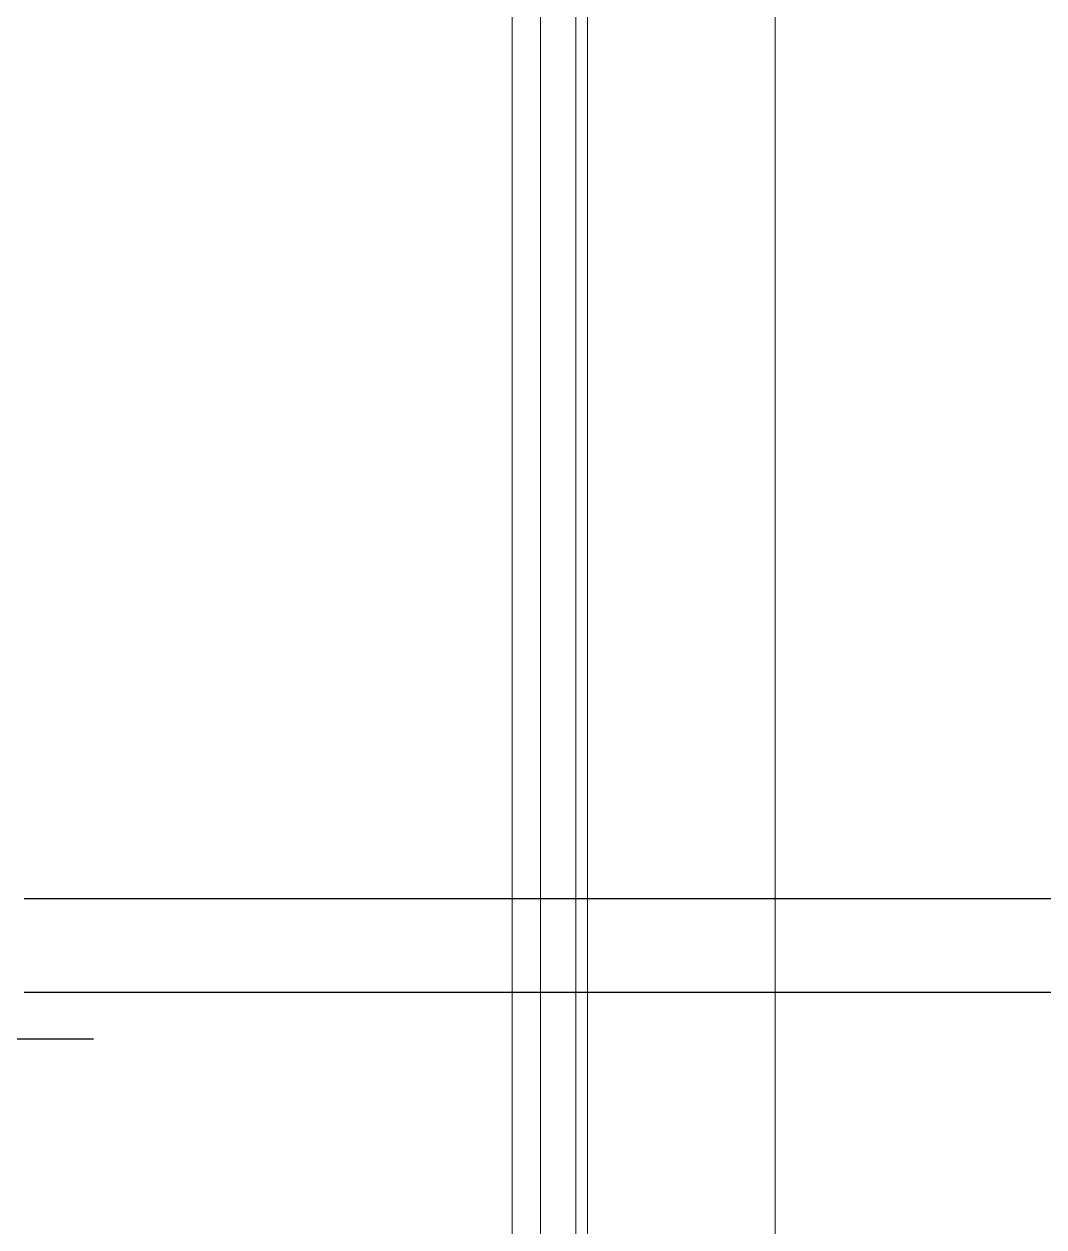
# Model space of a CAD drawing. Extents: x -280168 to 205214, y -148835 to -64913.
# Drawn here: x 51728.2 to 51945.4, y -81651 to -81394.8 of the extents above; entities that cross this region are included whole.
import ezdxf

# ---------------------------------------------------------------- set-up
doc = ezdxf.new("R2010")
doc.units = 0
doc.header["$LTSCALE"] = 1000
doc.header["$MEASUREMENT"] = 0
for name, pattern in [('DASH', [0.35, 0.25, -0.1]), ('DASHED', [19.05, 12.7, -6.35]), ('DIVIDE', [1.25, 0.5, -0.25, 0, -0.25, 0, -0.25])]:
    doc.linetypes.add(name, pattern=pattern)
for name, color, linetype, lineweight in [('2SS1_structure', 166, 'Continuous', 13), ('STE2_hidden', 64, 'DASHED', 13), ('XC1_alum.extrusion', 3, 'Continuous', 20), ('XC2_hidden', 70, 'DASHED', 13)]:
    doc.layers.add(name, color=color, linetype=linetype, lineweight=lineweight)
doc.layers.add('A-SUR_吊顶', color=40, linetype='Continuous')
doc.layers.add('配件层', color=4, linetype='Continuous')

msp = doc.modelspace()

# ---------------------------------------------------------------- linework, layer by layer
at = {"layer": '2SS1_structure', "color": 5}
msp.add_line((51888.2, -78181.03), (51888.2, -81981.03), dxfattribs=at)
at = {"layer": 'A-SUR_吊顶', "linetype": 'DASH', "ltscale": 100}
for points in [[(51728.2, -81581.03), (52154.37, -81581.03), (52154.37, -81911.03)], [(51728.2, -81601.03), (52134.37, -81601.03), (52134.37, -81911.03)]]:
    msp.add_lwpolyline(points, dxfattribs=at)
at = {"layer": 'STE2_hidden'}
for p, q in [((51832.2, -82211.03), (51832.2, -71691.03)), ((51838.2, -82211.03), (51838.2, -71691.03))]:
    msp.add_line(p, q, dxfattribs=at)
at = {"layer": 'XC1_alum.extrusion'}
msp.add_line((51848.2, -77841.03), (51848.2, -81911.03), dxfattribs=at)
at = {"layer": 'XC2_hidden'}
msp.add_line((51845.7, -81911.03), (51845.7, -77841.03), dxfattribs=at)
at = {"layer": '配件层', "color": 1, "linetype": 'DIVIDE', "ltscale": 20}
msp.add_line((51742.96, -81611.03), (51547.34, -81611.03), dxfattribs=at)

doc.saveas('drawing.dxf')
